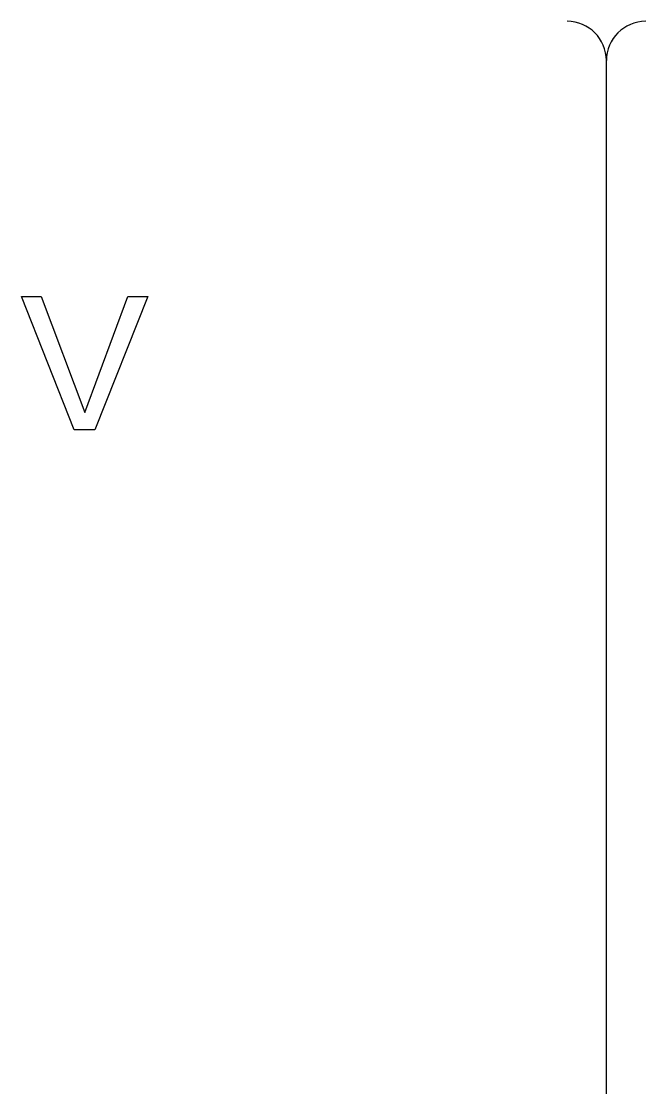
# Model space of a CAD drawing. Extents: x 10 to 622, y -523 to 292.
# Drawn here: x 265.623 to 267.232, y 115.463 to 118.211 of the extents above; entities that cross this region are included whole.
import ezdxf

# ---------------------------------------------------------------- set-up
doc = ezdxf.new("R2010")
doc.units = 0
doc.header["$LTSCALE"] = 5
doc.header["$MEASUREMENT"] = 0
doc.layers.get('0').update_dxf_attribs({"linetype": 'CONTINUOUS'})

msp = doc.modelspace()

# ---------------------------------------------------------------- linework, layer by layer
at = {"color": 7, "linetype": 'Continuous'}
for p, q in [((267.1308, 91.5843), (267.1308, 118.1094)), ((267.1308, 91.5843), (267.1308, 118.1094)), ((267.1308, 101.4856), (267.1308, 118.1094)), ((267.1308, 101.4856), (267.1308, 118.1094)), ((265.7593, 117.1577), (265.6227, 117.5019)), ((265.6227, 117.5019), (265.6736, 117.5019)), ((265.6736, 117.5019), (265.7864, 117.2028)), ((265.7864, 117.2028), (265.8976, 117.5019)), ((265.9486, 117.5019), (265.812, 117.1577)), ((265.8976, 117.5019), (265.9486, 117.5019)), ((265.812, 117.1577), (265.7593, 117.1577))]:
    msp.add_line(p, q, dxfattribs=at)
for centre, start, end in [((267.0295, 118.1094), 0, 90), ((267.0295, 118.1094), 0, 90), ((267.232, 118.1094), 90, 180), ((267.232, 118.1094), 90, 180)]:
    msp.add_arc(centre, 0.1012, start, end, dxfattribs=at)

doc.saveas('drawing.dxf')
